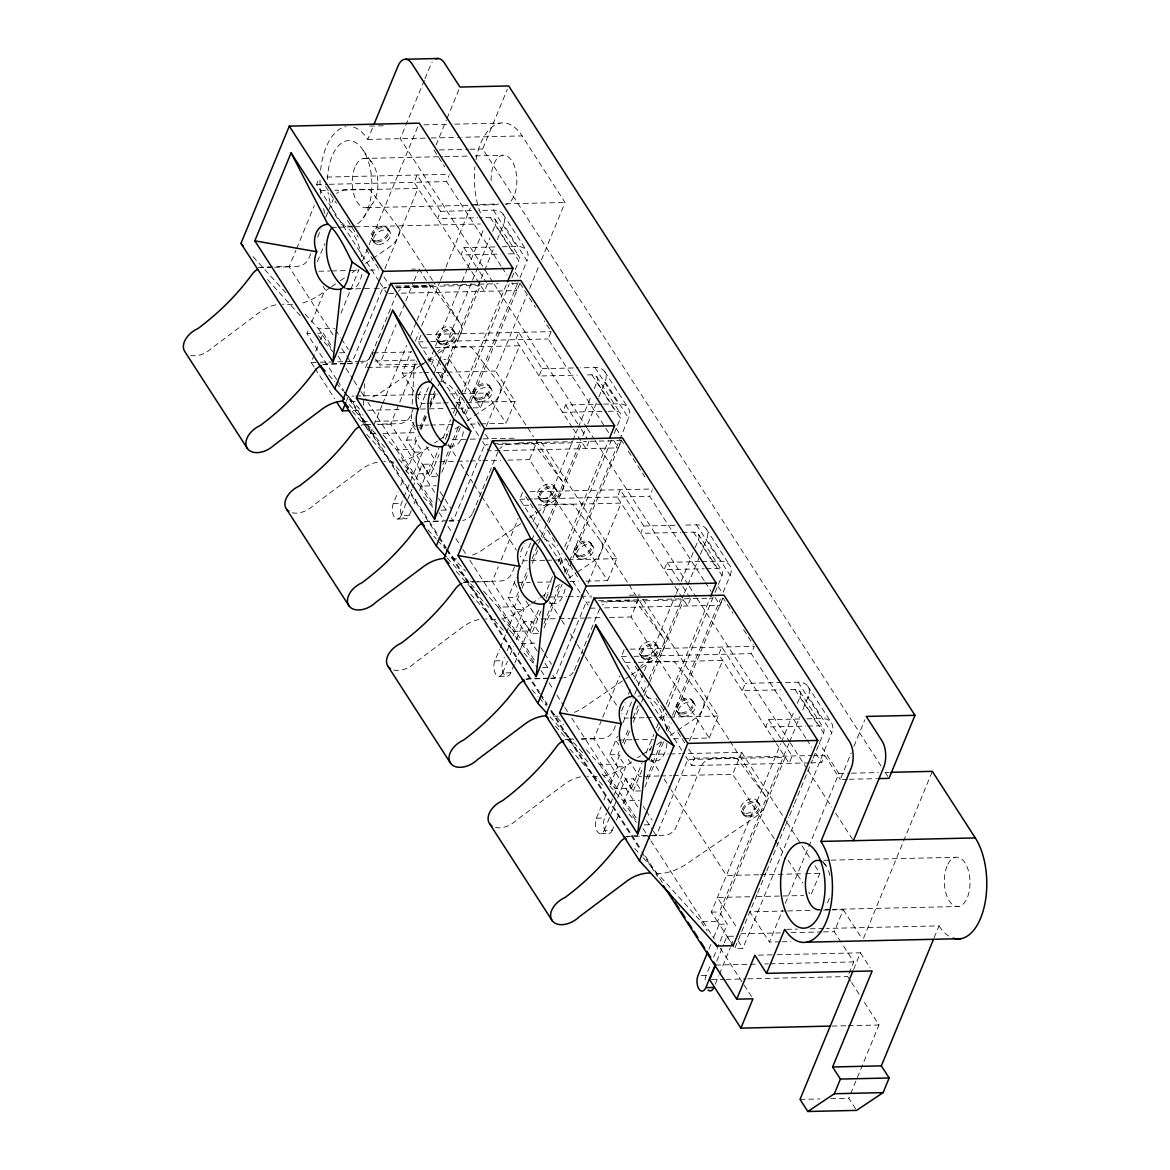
<?xml version="1.0" encoding="UTF-8"?>
<svg xmlns="http://www.w3.org/2000/svg" width="1170" height="1170" viewBox="0 0 1170 1170"><rect width="100%" height="100%" fill="white"/><g stroke="black" fill="none" stroke-linecap="round" stroke-linejoin="round"><path stroke-width="0.75" stroke-dasharray="5 3.75" d="M375.716 433.573L370.29 433.704L362.481 421.595L362.89 414.385M363.402 405.376L364.63 383.745M415.131 426.538L411.226 420.483L411.738 411.474M412.147 404.264L414.297 366.415L416.315 361.53M666.929 743.272C666.476 749.838 664.267 757.151 658.242 760.632L650.593 761.407M361.954 274.321L360.141 280.829L357.26 285.699L353.515 288.58L345.867 289.37M463.525 431.672L461.711 438.18L458.83 443.05L455.086 445.931L447.452 446.721M565.095 589.007L563.282 595.53L560.415 600.4L556.657 603.281L549.022 604.056M378.992 281.224L316.602 184.567L319.015 178.703M333.04 334.927L289.092 266.848L295.922 250.278M296.61 248.625L314.364 205.54M310.723 253.831L308.675 258.819A9.506 6.201 -32.8 0 1 297.531 266.336L274.058 266.862M317.582 237.188L321.019 228.867M325.816 217.225L327.878 212.223M328.565 210.571L333.362 198.915M317.421 261.583L324.807 243.667M353.618 127.164A57.037 29.616 88.7 0 1 367.76 139.42L373.259 126.097M336.682 379.504L306.979 333.494L308.997 328.594M311.688 322.086L325.114 289.517L323.154 286.489M424.286 80.379L400.257 138.689L484.365 268.968M424.973 78.726L430.472 65.388A19.012 9.872 88.7 0 1 432.3 62.01M314.072 366.97L311.147 362.437L319.878 341.26M320.551 339.636L323.227 333.114L317.816 333.245M340.938 313.238L358.956 269.495M362.422 261.086L417.895 126.521M384.842 268.822L417.983 188.399L334.956 190.3M436.015 145.109L446.282 120.218M446.955 118.565L459.269 88.701M347.987 363.768L351.6 363.68L383.014 287.454L386.627 287.367M346.422 401.076L348.441 396.191L353.896 396.074M365.566 367.526L371.607 352.872L411.313 351.965M371.855 353.983L396.557 294.079M501.053 265.999L446.574 181.613L448.987 175.749M487.422 283.959L484.409 291.286L414.078 182.359L417.105 175.032L440.549 211.331L437.522 218.658L477.579 217.752M417.324 364.104L379.416 364.967L396.074 324.543M399.555 316.119L405.112 302.65M405.8 300.953L413.434 282.423M414.136 280.741L418.304 270.636M881.083 766.072L482.713 148.97L507.327 89.256M370.29 433.704L373.04 427.035M373.727 425.368L381.961 405.376M382.648 403.709L406.677 345.413M410.802 335.41L416.301 322.086M416.988 320.419L430.706 287.103L427.781 282.57M413.902 391.336L402.188 373.186L411.211 351.278M415.379 341.157L418.86 332.733M421.639 325.991L439.701 282.16M440.403 280.464L445.258 268.676M445.96 266.979L470.281 207.982M478.589 435.503L418.173 341.918L421.2 334.591M434.611 492.277L390.663 424.198L416.622 361.223M494.939 246.943L463.978 247.645L460.965 254.972L501.023 254.065M428.849 362.173L467.093 269.407M467.781 267.725L483.766 228.925M413.668 407.847L410.246 416.169A9.506 6.201 -32.8 0 1 399.102 423.686L377.442 424.169M418.48 396.206L421.902 387.884M431.511 364.587L434.933 356.265M406.239 472.051L414.429 452.19L406.604 440.096L413.946 422.297M419.767 408.154L429.507 384.535M430.209 382.853L432.973 376.126M433.675 374.444L438.531 362.656M439.218 360.974L489.879 238.08M492.658 231.338L495.422 224.611A9.506 6.201 -32.8 0 0 490.318 217.459L479.407 217.708M411.255 510.456L409.222 515.414A9.506 4.929 88.7 0 1 402.29 516.701A9.506 4.929 88.7 0 1 401.398 503.319L422.546 452.015L414.736 439.905L416.812 434.86M419.591 428.118L425.836 412.966M430.004 402.875L434.86 391.087M440.403 377.617L443.883 369.208M444.571 367.526L494.53 246.314M497.308 239.572L503.553 224.421A19.012 12.402 -32.8 0 0 493.345 210.132L478.779 210.468M420.41 429.258L427.269 412.6M430.019 405.931L435.518 392.608M438.253 385.954L444.439 370.948M447.189 364.294L449.251 359.292L443.825 359.424M398.897 459.313L412.206 473.996L428.454 473.616L412.82 449.412L418.348 436.015M421.112 429.317L427.328 414.238M430.092 407.526L435.62 394.129M441.134 380.733L446.662 367.321M447.349 365.654L480.49 285.231L395.65 287.162M409.222 515.414L401.091 515.604A9.506 4.929 88.7 0 1 394.158 516.877A9.506 4.929 88.7 0 1 393.281 503.509L398.049 491.912M400.784 485.301L403.504 478.676M401.091 515.604L412.001 489.118M412.688 487.466L422.238 464.3L430.355 464.11L438.18 476.219M413.99 503.831L416.725 497.221M419.445 490.596L430.355 464.11M428.454 473.616L438.852 448.388M443.02 438.297L450.64 419.796M453.419 413.068L454.794 409.705M455.496 408.023L460.351 396.235M461.038 394.553L506.8 283.535M436.556 476.263L430.048 476.409L439.072 454.516M445.317 439.364L448.783 430.955M455.028 415.803L457.806 409.061M458.494 407.379L461.974 398.97M464.739 392.228L509.155 284.486M511.933 277.758L518.866 260.925L495.422 224.611M443.035 464.431L458.991 425.719M463.846 413.931L466.625 407.204M469.404 400.462L519.363 279.25M520.05 277.568L526.997 260.734L503.553 224.421M441.821 472.27L460.541 426.845M465.382 415.072L468.161 408.345M470.94 401.617L519.919 283.213L510.895 283.418M473.236 407.877L480.504 407.716L486.544 393.047L461.097 393.632M480.914 423.876L506.069 423.306L515.136 401.325L495.597 371.065L526.866 295.206M529.644 288.464L538.683 266.541M541.461 259.798L565.081 202.483L522.112 135.91L462.091 137.285M486.413 426.172L519.568 345.75L431.116 347.768M449.558 521.103L453.17 521.03L484.585 444.805L488.197 444.717M472.753 513.001L498.127 451.43M608.561 432.549L548.145 338.964L551.172 331.636L544.328 321.048M572.305 427.459L515.663 339.695L518.676 332.368L542.12 368.682L539.092 376.009L577.337 375.146M586.082 581.154L607.654 580.656L529.513 459.62L537.922 439.203M580.174 592.854L519.743 499.268L522.771 491.941M537.162 651.134L492.234 581.548L498.391 566.631M501.111 560.006L518.193 518.573M601.98 404.162L565.563 404.995L562.536 412.323L606.235 411.328M514.566 566.865L511.816 573.519A9.506 6.201 -32.8 0 1 500.672 581.037L477.199 581.563M520.738 551.889L524.16 543.567M533.081 521.937L536.503 513.615M506.449 632.721L515.999 609.541L508.19 597.446L516.511 577.234M521.995 563.94L531.078 541.885M531.78 540.204L533.856 535.158M536.635 528.416L540.101 520.006M542.88 513.264L577.571 429.097M578.272 427.416L591.45 395.431M594.228 388.689L597.007 381.961A9.506 6.201 -32.8 0 0 591.903 374.809L584.62 374.97M513.206 635.837L524.116 609.365L516.306 597.256L520.474 587.15M521.162 585.468L528.109 568.635M532.262 558.529L537.82 545.074M538.507 543.377L540.598 538.332M541.286 536.65L546.843 523.18M547.531 521.498L580.144 442.377M582.923 435.649L587.091 425.544M587.779 423.862L598.192 398.604M598.879 396.922L605.124 381.771A19.012 12.402 -32.8 0 0 594.916 367.482L580.349 367.819M501.681 617.994L513.776 631.332L530.025 630.966L514.405 606.762L519.231 595.033M521.995 588.334L528.211 573.256M532.35 563.209L537.878 549.798M542.719 538.068L546.171 529.703M548.92 522.99L582.075 442.582L497.221 444.512M514.2 664.487L510.793 672.765L502.661 672.955A9.506 4.929 88.7 0 1 495.744 674.227A9.506 4.929 88.7 0 1 494.851 660.845L499.634 649.262M500.307 647.61L505.762 634.374M588.993 441.309L585.98 448.636L573.285 428.966M510.793 672.765A9.506 4.929 88.7 0 1 503.86 674.052A9.506 4.929 88.7 0 1 502.983 660.67L504.343 657.35M507.063 650.739L510.486 642.462M502.661 672.955L507.444 661.372M510.164 654.747L513.586 646.469M516.306 639.858L523.809 621.65L531.941 621.46L539.75 633.57M514.888 662.834L519.655 651.251M520.343 649.599L531.941 621.46M530.025 630.966L539.736 607.42M543.889 597.329L554.302 572.086M558.456 561.995L561.922 553.585M564.7 546.858L608.371 440.885M538.127 633.599L531.619 633.745L541.344 610.184M546.2 598.396L548.277 593.351M560.079 564.73L562.843 558.002M566.324 549.578L611.427 440.154M614.191 433.412L620.436 418.26L597.007 381.961M543.918 623.464L560.562 583.069M564.73 572.964L568.898 562.858M569.585 561.176L628.568 418.085L605.124 381.771M544.079 627.939L562.112 584.196M566.265 574.104L621.738 439.525M482.552 441.646L488.49 450.845L618.477 447.891L621.489 440.563L583.581 441.426M587.998 583.508L621.138 503.1L538.098 504.987M551.143 678.454L554.741 678.366L586.17 602.14L589.768 602.067M607.654 580.656L616.707 558.675L539.56 439.159M599.698 608.78L574.324 670.351A9.506 6.201 -32.8 0 1 573.856 671.302M704.194 580.7L649.73 496.314L652.143 490.449M690.578 598.645L687.55 605.987L617.234 497.045L620.246 489.718L643.69 526.032L640.677 533.359L680.735 532.452M684.07 738.577L709.225 738.007L631.083 616.97L638.206 599.698M681.744 750.204L621.328 656.619L624.341 649.277M637.767 806.978L593.819 738.884L602.009 719.009M602.696 717.342L619.764 675.924M699.909 561.6L667.134 562.346L664.107 569.673L704.164 568.766M615.449 725.868L613.387 730.87A9.506 6.201 -32.8 0 1 602.243 738.372L580.583 738.87M621.621 710.892L625.058 702.57M628.48 694.249L630.542 689.262M634.652 679.273L638.761 669.298M610.067 785.099L617.57 766.891L609.76 754.782L617.394 736.266M622.923 722.855L634.052 695.872M634.74 694.176L637.518 687.448M638.206 685.766L643.763 672.297M644.451 670.615L675.675 594.857M676.377 593.175L680.53 583.069M681.232 581.388L694.41 549.403M695.112 547.721L698.578 539.297A9.506 6.201 -32.8 0 0 693.474 532.16L682.549 532.409M607.274 811.395L625.701 766.701L617.877 754.606L619.968 749.546M622.747 742.818L628.992 727.667M633.145 717.561L638.001 705.788M643.558 692.318L646.337 685.576M649.101 678.849L683.806 594.667M684.494 592.985L699.762 555.955M700.45 554.273L706.695 539.121A19.012 12.402 -32.8 0 0 696.501 524.833L683.748 525.125M602.038 774.014L615.361 788.682L631.61 788.317L615.976 764.112L620.817 752.383M624.268 744.003L630.469 728.925M633.233 722.226L640.838 703.799M641.526 702.117L643.602 697.101M644.29 695.419L649.116 683.689M649.803 682.022L683.646 599.932L598.806 601.863M613.723 826.81L612.363 830.115L604.246 830.305A9.506 4.929 88.7 0 1 597.314 831.577A9.506 4.929 88.7 0 1 596.422 818.196L601.204 806.613M603.925 799.987L606.66 793.377M612.363 830.115A9.506 4.929 88.7 0 1 605.431 831.387A9.506 4.929 88.7 0 1 604.554 818.005L606.601 813.048M604.246 830.305L625.38 779.001L633.511 778.81L641.321 790.92L633.204 791.095L625.38 779.001M616.458 820.185L619.866 811.907M623.274 803.629L633.511 778.81M631.61 788.317L642.008 763.089M646.162 752.983L653.796 734.482M656.56 727.755L659.339 721.027M660.026 719.345L665.569 705.89M666.271 704.208L709.956 598.236M633.204 791.095L642.228 769.216M649.847 750.701L651.939 745.641M658.183 730.49L659.573 727.126M662.337 720.398L665.116 713.656M667.894 706.929L714.387 594.126M715.075 592.444L722.022 575.611L698.578 539.297M646.176 779.132L662.147 740.405M666.3 730.314L669.766 721.89M672.545 715.162L720.428 598.996M723.206 592.269L730.139 575.435L706.695 539.121M644.962 786.957L663.683 741.546M667.836 731.455L671.302 723.045M674.081 716.318L722.621 598.557M604.51 607.873L720.047 605.241L723.06 597.914L732.829 613.036M689.569 740.859L722.709 660.45L637.869 662.381M652.714 835.804L656.326 835.716L687.741 759.491L785.216 757.282L717.546 921.448L731.221 942.64M808.982 762.884L691.645 765.546L694.673 758.219L688.721 749.005M709.225 738.007L718.278 716.011L643.12 599.581M805.779 738.036L751.301 653.65L754.314 646.323L626.155 649.248M775.447 742.146L718.804 654.396L721.832 647.068L745.261 683.382L742.248 690.709L780.478 689.832M774.204 838.656L732.669 774.321L741.721 752.325L682.432 753.67M799.666 718.98L768.705 719.682L765.692 727.023L805.75 726.102M713.685 937.477L719.155 924.241L711.331 912.132L780.726 743.784M781.414 742.102L794.606 710.117M797.37 703.389L800.148 696.647A9.506 6.201 -32.8 0 0 795.044 689.51L787.761 689.671M713.627 957.148L727.272 924.051L719.462 911.956L788.843 743.608M789.545 741.926L799.944 716.669M802.722 709.927L808.28 696.472A19.012 12.402 -32.8 0 0 798.072 682.183L745.261 683.382M708.918 949.06L710.965 944.102M705.144 979.831A9.506 4.929 88.7 0 1 706.124 975.356L710.907 963.773M716.727 961.17L723.557 944.614M724.23 942.961L726.965 936.336L735.082 936.161M715.309 984.145L718.716 975.882M719.389 974.215L730.314 947.744M730.987 946.091L733.034 941.119M756.975 894.567L734.775 948.446L742.891 948.256L831.709 732.771L808.28 696.472M757.677 892.885L765.999 872.688M766.686 871.006L784.734 827.234M785.421 825.552L788.902 817.128M789.589 815.446L793.757 805.355M794.445 803.673L812.492 759.9M813.179 758.219L823.592 732.961L800.148 696.647M810.795 762.84L821.618 762.591L824.645 755.264L813.808 755.513M780.185 941.806L769.407 942.055L782.613 910.026M785.392 903.284L838.89 773.487L819.102 742.818M847.49 779.308L840.265 779.469L851.204 752.924M853.939 746.299L864.879 719.755M814.92 865.698L819.863 873.361L810.795 895.357L808.821 892.286M841.069 942.259L834.239 931.656L843.292 909.675L832.513 909.924M850.663 981.118L847.723 976.584L853.764 961.915L842.049 943.766M863.533 938.252L932.314 771.352M853.588 969.462L860.447 952.804L776.69 954.72M855.606 1108.882L848.776 1098.294L878.977 1024.993L863.358 1000.789M934.172 937.682L939.042 925.88L826.459 928.439M363.095 218.249L372.85 203.185M536.167 541.286L538.653 539.37M329.998 287.791L319.644 294.898A40.423 26.383 -32.8 0 1 300.31 303.571M331.476 286.782L338.876 281.707M340.353 280.698L344.799 277.656M352.199 272.581L356.645 269.539M365.523 263.455L389.2 247.236A19.012 12.402 -32.8 0 0 397.741 226.512L371.065 191.193A9.506 6.201 -32.8 0 0 366.283 189.262L345.194 189.745A9.506 6.201 -32.8 0 0 336.638 193.562M420.63 365.362L382.151 391.731A40.423 26.383 -32.8 0 1 370.744 397.858M422.107 364.353L426.553 361.311M428.03 360.287L436.907 354.203M438.384 353.194L451.708 344.068A19.012 12.402 -32.8 0 0 460.249 323.344L433.88 282.482M428.615 447.174L421.215 452.249A40.423 26.383 -32.8 0 1 401.895 460.907M434.538 443.123L437.492 441.09M438.969 440.081L447.861 433.997M455.262 428.922L459.693 425.88M467.093 420.805L473.016 416.754M474.493 415.745L490.771 404.586A19.012 12.402 -32.8 0 0 499.327 383.848L472.651 348.543A9.506 6.201 -32.8 0 0 467.854 346.612L446.764 347.08A9.506 6.201 -32.8 0 0 437.39 351.79M520.723 523.721L483.722 549.066A40.423 26.383 -32.8 0 1 472.314 555.209M529.601 517.637L553.278 501.418A19.012 12.402 -32.8 0 0 561.834 480.68L534.485 438.326M530.185 604.524L522.785 609.585A40.423 26.383 -32.8 0 1 503.466 618.257M531.663 603.501L539.063 598.44M540.555 597.417L547.955 592.356M555.355 587.281L561.264 583.23M568.664 578.155L576.064 573.081M577.556 572.072L592.356 561.936A19.012 12.402 -32.8 0 0 600.897 541.198L574.221 505.879A9.506 6.201 -32.8 0 0 569.424 503.948L548.335 504.431A9.506 6.201 -32.8 0 0 539.794 508.263M629.694 675.997L585.292 706.417A40.423 26.383 -32.8 0 1 573.885 712.545M631.171 674.988L640.063 668.904M641.54 667.894L654.864 658.768A19.012 12.402 -32.8 0 0 663.405 638.03L637.036 597.183M631.756 761.86L624.356 766.935A40.423 26.383 -32.8 0 1 602.418 776.149M637.679 757.809L640.648 755.776M642.125 754.767L651.003 748.683M656.926 744.632L662.849 740.566M670.249 735.506L676.158 731.44M677.649 730.431L693.927 719.287A19.012 12.402 -32.8 0 0 702.468 698.548L675.792 663.229A9.506 6.201 -32.8 0 0 670.995 661.299L649.906 661.781A9.506 6.201 -32.8 0 0 640.546 666.476M369.486 126.097L384.009 125.76M423.964 124.854L447.569 124.312M454.837 124.152L500.233 123.128M367.76 139.42L429.361 138.031M431.174 137.987L460.278 137.329M439.379 149.95L468.263 149.292M470.077 149.263L482.713 148.97M363.446 158.447L442.816 156.648M444.629 156.605L468.073 156.078M475.298 155.902L502.354 155.288M326.839 177.079L449.602 174.286M316.602 184.567L327.439 184.319M329.238 184.29L446.574 181.613M320.507 190.622L327.732 190.461M471.671 204.618L498.61 204.004M505.806 203.829L565.081 202.483M366.707 207.66L473.133 205.233M474.947 205.189L498.391 204.662M440.549 211.331L471.495 210.629M331.519 227.375L336.96 227.258M338.773 227.214L353.311 226.878M355.124 226.848L480.417 223.996M502.222 246.782L516.789 246.446A19.012 12.402 -32.8 0 1 526.997 260.734M508.306 253.905L513.762 253.773A9.506 6.201 -32.8 0 1 518.866 260.925M272.259 266.906L265.034 267.067A12.183 7.941 -32.8 0 0 260.837 267.857M258.394 267.55L272.844 267.213M274.643 267.184L289.092 266.848M318.854 271.235L329.779 270.987M331.593 270.943L358.912 270.314M369.837 270.065L378.934 269.861M411.708 269.115L415.35 269.041M395.358 286.05L433.266 285.188M444.103 284.939L498.259 283.71M346.964 289.019L372.455 288.434M374.268 288.39L385.193 288.142M396.118 287.893L430.706 287.103M388.733 293.465L394.144 293.334M401.368 293.173L516.891 290.555L511.948 282.877M305.136 314.072L318.445 328.741L334.693 328.375M306.979 333.494L310.591 333.406M426.611 334.459L551.172 331.636M418.173 341.918L429.01 341.669M430.809 341.625L548.145 338.964M422.077 347.973L429.302 347.812M339.49 352.828L346.715 352.667M311.147 362.437L318.445 362.276M320.258 362.232L358.561 361.354M360.389 361.311L367.673 361.15M374.97 360.989L414.941 360.082M427.577 359.79L436.6 359.585M345.589 363.49L327.541 363.899A12.183 7.941 -32.8 0 0 323.344 364.674M347.402 363.446L358.225 363.212M322.715 364.338L346.188 363.797M419.138 364.06L424.549 363.943M367.365 367.482L414.297 366.415M542.12 368.682L578.536 367.848M402.188 373.186L421.946 372.733M423.745 372.703L429.127 372.572M436.322 372.411L445.302 372.206M447.101 372.162L495.597 371.065M355.709 396.03L413.858 394.699M415.672 394.656L426.582 394.422M428.395 394.378L437.478 394.173M450.201 393.88L459.284 393.676M425.31 403.358L421.712 403.445L417.807 397.391M427.108 403.328L441.485 402.992M443.269 402.963L448.666 402.831M455.847 402.67L464.826 402.465M466.625 402.422L515.136 401.325M603.793 404.118L618.36 403.796A19.012 12.402 -32.8 0 1 628.568 418.085M353.296 410.597L360.565 410.436M367.833 410.275L402.363 409.485M420.527 409.076L444.161 408.535M451.43 408.374L456.87 408.242M458.698 408.198L471.408 407.921M608.064 411.284L615.332 411.123A9.506 6.201 -32.8 0 1 620.436 418.26M362.481 421.595L367.892 421.463M375.117 421.302L411.226 420.483M370.217 424.344L366.605 424.417A12.183 7.941 -32.8 0 0 361.34 425.602M361.779 424.856L370.802 424.651M378.027 424.491L390.663 424.198M416.242 425.353L428.82 425.061M430.618 425.032L455.773 424.447M470.135 424.125L479.13 423.92M382.926 433.412L415.423 432.666M406.604 440.096L414.736 439.905M452.337 439.598L468.512 439.233M470.311 439.189L481.089 438.94M482.888 438.896L517.023 438.121M493.316 443.474L507.765 443.152M518.602 442.903L572.759 441.675M383.263 435.108L396.586 449.777L412.82 449.412M414.429 452.19L422.546 452.015M439.686 461.667L455.861 461.302M457.645 461.258L468.424 461.009M470.223 460.965L481.002 460.717M482.8 460.688L500.775 460.278M507.955 460.117L529.513 459.62M405.493 470.091L420.015 486.091L436.264 485.725M529.995 491.766L652.743 488.987M519.743 499.268L532.394 498.976M534.193 498.932L649.73 496.314M393.281 503.509L401.398 503.319M523.663 505.323L530.873 505.147M441.061 510.178L448.285 510.018M397.815 519.012L405.931 518.837M447.159 520.84L429.112 521.25A12.183 7.941 -32.8 0 0 423.847 522.434M448.973 520.796L459.795 520.548M424.286 521.688L442.348 521.279M643.69 526.032L676.465 525.286M544.854 560.298L523.297 560.796L520.328 556.203M546.639 560.269L566.412 559.816M568.21 559.772L616.707 558.675M701.722 561.556L719.93 561.147A19.012 12.402 -32.8 0 1 730.139 575.435M705.993 568.722L716.917 568.474A9.506 6.201 -32.8 0 1 722.022 575.611M475.4 581.607L468.175 581.768A12.183 7.941 -32.8 0 0 463.978 582.543M463.349 582.207L474.186 581.958M475.985 581.914L492.234 581.548M517.827 582.704L530.39 582.411M537.586 582.25L551.947 581.929M569.922 581.519L578.901 581.314M508.19 597.446L516.306 597.256M548.525 597.066L566.499 596.656M568.284 596.612L579.062 596.364M580.861 596.334L591.64 596.086M629.372 595.223L640.151 594.974M598.514 600.751L647.244 599.64M658.081 599.391L712.237 598.162M483.634 591.128L498.157 607.128L514.405 606.762M515.999 609.541L524.116 609.365M590.075 608.195L597.285 608.034M541.257 619.018L557.432 618.637M559.231 618.608L570.009 618.36M571.808 618.316L584.371 618.023M586.17 617.994L602.345 617.628M609.526 617.453L631.083 616.97M509.491 630.103L521.601 643.441L537.849 643.076M621.328 656.619L626.74 656.487M633.965 656.326L751.301 653.65M494.851 660.845L502.983 660.67M625.233 662.659L636.056 662.425M542.631 667.529L549.856 667.368M499.385 676.362L507.502 676.172M548.745 678.191L530.683 678.6A12.183 7.941 -32.8 0 0 526.485 679.375M550.543 678.147L563.179 677.854M525.856 679.024L549.33 678.498M638.03 696.15C656.502 693.444 664.253 715.733 666.695 730.241M628.451 718.058L624.868 718.146L621.899 713.539M630.25 718.014L644.626 717.693M646.425 717.649L651.807 717.532M659.002 717.371L667.982 717.166M669.781 717.122L718.278 716.011M806.949 718.819L821.515 718.482A19.012 12.402 -32.8 0 1 831.709 732.771M807.563 726.058L818.488 725.809A9.506 6.201 -32.8 0 1 823.592 732.961M573.359 739.03L569.761 739.118A12.183 7.941 -32.8 0 0 565.563 739.893M564.934 739.542L573.958 739.338M581.183 739.177L593.819 738.884M631.976 739.762L615.8 740.127L618.725 744.661M633.774 739.718L653.533 739.264M673.291 738.826L682.271 738.621M609.76 754.782L617.877 754.606M650.096 754.416L668.07 754.006M669.869 753.963L680.647 753.714M694.673 758.219L812.009 755.542M586.419 749.809L599.727 764.478L615.976 764.112M617.57 766.891L625.701 766.701M659.002 775.988L639.244 776.441L627.515 758.277M660.801 775.944L671.58 775.71M673.379 775.666L732.669 774.321M838.89 773.487L849.669 773.238M851.467 773.194L878.421 772.58M885.602 772.419L889.2 772.332M849.288 779.264L876.374 778.65M609.848 786.123L623.171 800.792L639.42 800.412M596.422 818.196L604.554 818.005M644.217 824.879L651.427 824.704M600.956 833.713L609.087 833.523M625.628 836.418L650.9 835.848M823.841 860.301L829.252 860.169M831.051 860.14L955.539 857.303M758.774 874.75L726.438 875.482L671.053 789.692M760.573 874.707L803.688 873.727M805.486 873.683L819.863 873.361M749.707 896.746L717.371 897.478L736.91 927.737M756.902 896.571L803.615 895.518M711.331 912.132L719.462 911.956M825.289 909.543L830.7 909.412M832.513 909.382L958.786 906.501M785.816 910.977L749.882 911.796L769.407 942.055M787.6 910.947L812.755 910.362M823.534 910.128L830.729 909.953M643.193 857.8L701.298 921.828L717.546 921.448M719.155 924.241L727.272 924.051M786.503 929.346L797.399 929.097M810.108 928.804L824.645 928.483M740.815 933.792L780.346 932.885M791.125 932.636L821.662 931.949M823.461 931.905L834.239 931.656M781.984 941.777L790.979 941.572M758.482 955.13L774.876 954.749M715.674 965.06L748.376 964.314M750.189 964.27L757.458 964.109M764.727 963.948L768.368 963.861M770.182 963.817L853.764 961.915M701.254 975.473L706.124 975.356M711.448 979.685L724.172 979.392M725.985 979.348L745.977 978.895M747.791 978.851L847.723 976.584M832.045 1026.061L846.48 1025.739M848.294 1025.695L878.977 1024.993M800.031 1099.39L819.892 1098.952M830.715 1098.703L848.776 1098.294M292.558 304.726L285.348 304.434A28.519 18.618 -32.8 0 0 282.336 304.2M355.066 401.544L347.856 401.266M394.144 462.062L386.919 461.784A28.519 18.618 -32.8 0 0 383.906 461.536M456.651 558.894L449.426 558.616M495.714 619.413L488.49 619.135A28.519 18.618 -32.8 0 0 485.477 618.886M558.222 716.245L550.997 715.952M597.285 776.763L590.06 776.47A28.519 18.618 -32.8 0 0 587.062 776.236M656.092 873.624L659.792 873.595A40.423 26.383 -32.8 0 0 686.863 863.767L756.434 816.104A19.012 12.402 -32.8 0 0 764.975 795.381L729.817 740.917M341.435 224.464C354.802 229.393 359.483 245.466 361.969 258.204M344.477 287.776L349.157 289.297M441.441 381.318C455.305 385.12 460.629 401.164 463.188 413.844M447.613 445.624L450.728 446.647M544.577 539.165C557.958 544.079 562.638 560.152 565.125 572.89M549.183 602.974L552.298 603.983M650.754 760.324L653.869 761.334M253.071 256.713L285.758 292.734M267.491 279.586L301.392 316.938M318.342 335.614L334.079 352.96M328.785 375.087L334.839 381.756M336.053 383.087L343.322 391.087M344.521 392.433L361.471 411.109M349.26 404.63L378.305 436.644M352.228 411.401L386.129 448.753M366.649 434.275L400.535 471.627M423.54 496.957L433.222 507.634M427.942 529.761L436.41 539.107M437.624 540.438L444.892 548.438M446.106 549.768L465.47 571.121M447.203 557.973L479.89 593.994M456.227 571.413L488.914 607.42M470.647 594.287L503.319 630.294M523.911 652.977L534.807 664.984M531.941 689.788L537.995 696.457M539.194 697.788L546.463 705.788M551.304 711.126L563.413 724.464M549.988 716.654L582.675 752.676M555.384 726.087L588.057 762.109M569.79 748.961L603.691 786.313M623.054 807.651L636.378 822.334M634.725 848.469L641.979 856.469M460.249 323.344L433.587 288.025A9.506 6.201 -32.8 0 0 428.79 286.094L407.701 286.562A9.506 6.201 -32.8 0 0 398.327 291.272M561.834 480.68L535.158 445.36A9.506 6.201 -32.8 0 0 530.361 443.43L509.272 443.913A9.506 6.201 -32.8 0 0 499.897 448.607M663.405 638.03L636.729 602.711A9.506 6.201 -32.8 0 0 631.932 600.78L610.842 601.263A9.506 6.201 -32.8 0 0 602.301 605.095M764.975 795.381L738.299 760.061A9.506 6.201 -32.8 0 0 733.502 758.131L712.413 758.613A9.506 6.201 -32.8 0 0 701.269 766.131L675.894 827.687A9.506 6.201 -32.8 0 1 664.75 835.205L632.268 835.95A12.183 7.941 -32.8 0 0 627.003 837.12M363.226 150.418L372.923 163.99M823.197 861.939L826.108 866.005M885.046 772.215L889.01 778.357M503.071 214.168L526.5 250.482M604.641 371.519L628.085 407.818M706.212 528.855L729.656 565.168M807.783 686.205L831.226 722.519M493.345 210.132L516.789 246.446M594.916 367.482L618.36 403.796M696.501 524.833L719.93 561.147M798.072 682.183L821.515 718.482M495.188 219.477L518.632 255.791M596.759 376.828L620.202 413.142M698.329 534.178L721.773 570.492M799.914 691.528L823.344 727.828M490.318 217.459L513.762 253.773M591.903 374.809L615.332 411.123M693.474 532.16L716.917 568.474M795.044 689.51L818.488 725.809M515.224 272.083L519.173 278.211M616.18 428.483L621.124 436.147M718.131 586.419L722.095 592.547M433.968 150.082L444.717 166.725M519.919 283.213L535.538 307.432M621.489 440.563L623.449 443.591M628.334 451.152L644.933 476.877M743.579 629.679L753.348 644.816M824.645 755.264L840.265 779.469M502.047 267.535L506.99 275.199M613.519 440.227L618.477 447.891M705.188 582.221L711.126 591.435M715.089 597.577L720.047 605.241M806.759 739.572L811.717 747.25M815.68 753.378L821.618 762.591M485.36 270.504L493.272 282.774M494.252 284.295L586.272 426.845M587.267 428.381L594.199 439.116M595.179 440.651L688.194 584.722M689.188 586.258L696.106 596.992M697.101 598.514L789.121 741.063M790.116 742.599L806.934 768.661M807.914 770.196L831.665 806.978M835.629 813.106L853.442 840.703M463.978 247.645L478.632 270.343M479.612 271.849L486.442 282.438M565.563 404.995L580.203 427.693M581.183 429.2L587.047 438.282M667.134 562.346L681.788 585.029M682.753 586.55L689.598 597.139M768.705 719.682L782.379 740.873M783.359 742.38L792.148 755.995L789.121 763.323L776.427 743.667M741.721 752.325L786.225 821.267M787.22 822.803L801.07 844.257M802.05 845.778L810.956 859.57M843.292 909.675L861.851 938.413M397.741 226.512L424.11 267.36M425.09 268.866L432.9 280.976M499.327 383.848L533.505 436.805M600.897 541.198L628.246 583.567M629.226 585.073L636.056 595.662M702.468 698.548L728.837 739.396M418.992 268.954L426.801 281.063M860.447 952.804L870.217 967.941M387.519 228.194L389.873 231.821M452.38 328.653L454.721 332.28M489.089 385.544L491.444 389.171M553.951 486.003L556.291 489.63M590.674 542.88L593.014 546.522M655.522 643.339L657.862 646.981M692.245 700.23L694.585 703.857M757.092 800.689L759.447 804.317M486.544 393.047L506.069 423.306M775.183 840.192L784.09 853.983M788.053 860.111L802.883 883.087M371.767 238.812L374.108 242.453M436.615 339.271L438.955 342.912M473.338 396.162L475.678 399.789M538.185 496.621L540.525 500.248M574.909 553.512L577.249 557.139M639.756 653.971L642.111 657.598M676.479 710.863L678.834 714.49M741.341 811.322L743.681 814.949M449.251 359.292L480.504 407.716M851.628 982.624L859.453 994.734M325.567 186.454L336.463 203.331M347.358 220.209L358.254 237.086M366.166 249.356L379.051 269.305M383.994 276.968L389.946 286.182M438.033 360.667L447.934 376.009M456.856 389.829L469.726 409.763M477.653 422.048L481.616 428.176M485.579 434.319L489.543 440.447M525.74 496.533L536.635 513.411M547.531 530.288L557.432 545.629M565.359 557.914L579.223 579.384M586.155 590.133L591.113 597.797M635.237 666.154L645.138 681.51M656.034 698.373L666.929 715.25M677.825 732.127L684.757 742.877M379.987 282.76L386.919 293.509M581.154 594.389L588.115 605.168M685.708 756.346L691.645 765.546M448.125 444.351L457.031 458.143M460.98 464.271L464.943 470.398M465.923 471.934L472.855 482.654M473.835 484.19L480.768 494.91M481.747 496.446L516.365 550.075M549.695 601.702L560.576 618.55M561.571 620.085L565.519 626.213M570.463 633.877L576.4 643.061M577.395 644.597L584.313 655.317M585.307 656.853L616.956 705.89M651.266 759.052L660.172 772.844M664.136 778.971L670.059 788.156M371.607 352.872L374.532 357.406M375.511 358.912L379.416 364.967M412.659 425.441L415.584 429.975M426.333 446.618L436.088 461.74M514.23 582.777L518.134 588.832M525.944 600.941L537.673 619.091M738.021 940.695L742.891 948.256M335.673 329.896L340.558 337.457M341.523 338.964L348.367 349.552M440.169 491.78L444.073 497.835M445.053 499.341L450.918 508.423M540.774 647.61L543.699 652.143M544.679 653.664L551.509 664.253M643.324 806.466L645.27 809.494M646.249 811.015L652.114 820.082M422.238 464.3L430.048 476.409M523.809 621.65L531.619 633.745M726.965 936.336L733.795 946.939M341.83 348.543L346.715 356.119M347.695 357.625L351.6 363.68M438.516 498.332L442.435 504.387M443.401 505.893L447.306 511.948M451.225 518.003L453.17 521.03M544.986 663.244L548.891 669.298M552.796 675.353L554.741 678.366M646.557 820.594L652.407 829.662M653.386 831.183L656.326 835.716M323.227 333.114L332.134 346.92M338.086 356.133L342.049 362.261M345.998 368.404L352.93 379.138M353.925 380.674L359.863 389.873M360.857 391.409L366.795 400.608M367.789 402.144L434.128 504.913M439.086 512.577L444.03 520.255M447.993 526.383L451.956 532.525M455.92 538.653L461.858 547.867M462.837 549.388L465.821 553.995M469.77 560.137L535.129 661.372M541.066 670.571L545.03 676.699M548.993 682.841L552.957 688.969M556.905 695.112L563.838 705.846M564.832 707.382L567.801 711.989M571.764 718.117L638.103 820.887M643.061 828.565L649.993 839.299M650.973 840.835L714.343 938.998M720.296 948.197L743.067 983.473M744.061 985.008L752.968 998.814M318.445 328.741L332.119 349.932M396.586 449.777L412.206 473.996M420.015 486.091L433.69 507.268M498.157 607.128L513.776 631.332M521.601 643.441L537.22 667.646M599.727 764.478L615.361 788.682M623.171 800.792L635.866 820.462M701.298 921.828L707.163 930.896M348.441 396.191L438.516 535.728M439.51 537.264L446.428 547.999M447.423 549.52L539.487 692.128M540.467 693.664L547.399 704.398M551.362 710.526L641.438 850.063M645.387 856.191L663.214 883.789M337.677 381.04L343.614 390.239M344.609 391.774L437.682 535.962M438.677 537.498L445.609 548.233M446.604 549.768L539.677 693.942M540.672 695.477L546.609 704.691M550.573 710.819L640.677 850.4M641.657 851.935L657.511 876.476M315.052 368.491L334.591 398.751M580.583 776.851A28.519 18.618 -32.8 0 0 564.291 784.339L516.482 820.199A19.012 12.402 -32.8 0 1 495.378 827.439M573.271 672.253A9.506 6.201 -32.8 0 1 564.262 677.766M478.998 619.515A28.519 18.618 -32.8 0 0 462.706 626.988L414.897 662.849A19.012 12.402 -32.8 0 1 393.807 670.088M377.427 462.165A28.519 18.618 -32.8 0 0 361.135 469.638L313.326 505.498A19.012 12.402 -32.8 0 1 292.237 512.753M472.285 513.952A9.506 6.201 -32.8 0 1 462.691 520.431M275.857 304.814A28.519 18.618 -32.8 0 0 259.564 312.302L211.755 348.148A19.012 12.402 -32.8 0 1 190.666 355.402M371.183 355.651A9.506 6.201 -32.8 0 1 370.714 356.601M370.115 357.552A9.506 6.201 -32.8 0 1 361.12 363.08M823.212 862.582A24.716 12.826 88.7 0 1 827.746 869.032M828.462 870.729A24.716 12.826 88.7 0 1 830.13 876.432M829.355 898.18A24.716 12.826 88.7 0 1 826.035 905.2M491.166 180.633A24.716 12.826 88.7 0 1 502.91 155.215A24.716 12.826 88.7 0 1 516.76 178.074A24.716 12.826 88.7 0 1 505.615 204.487M324.953 213.393A57.037 29.616 88.7 0 1 323.446 208.465M320.682 193.737A57.037 29.616 88.7 0 1 320.039 178.864M320.595 170.308A57.037 29.616 88.7 0 1 345.881 126.638M480.417 212.969A57.037 29.616 88.7 0 1 474.947 166.798M475.971 159.632A57.037 29.616 88.7 0 1 522.112 135.91M948.636 935.971A57.037 29.616 88.7 0 1 939.042 925.88M352.462 225.986A42.778 22.201 88.7 0 1 328.053 192.202M327.454 179.463A42.778 22.201 88.7 0 1 349.099 140.634A42.778 22.201 88.7 0 1 371.738 180.151A42.778 22.201 88.7 0 1 353.881 225.62M683.689 716.508A9.506 6.201 -32.8 0 0 695.258 705.349A9.506 6.201 -32.8 0 0 681.189 705.671A9.506 6.201 -32.8 0 0 683.689 716.508M682.125 714.08A9.506 6.201 -32.8 0 0 693.693 702.936A9.506 6.201 -32.8 0 0 679.624 703.243A9.506 6.201 -32.8 0 0 682.125 714.08M746.197 813.34A9.506 6.201 -32.8 0 0 757.765 802.181A9.506 6.201 -32.8 0 0 743.696 802.503A9.506 6.201 -32.8 0 0 746.197 813.34M747.762 815.753A9.506 6.201 -32.8 0 0 759.33 804.594A9.506 6.201 -32.8 0 0 745.261 804.916A9.506 6.201 -32.8 0 0 747.762 815.753M644.626 655.99A9.506 6.201 -32.8 0 0 656.194 644.831A9.506 6.201 -32.8 0 0 642.111 645.153A9.506 6.201 -32.8 0 0 644.626 655.99M646.176 658.403A9.506 6.201 -32.8 0 0 657.745 647.259A9.506 6.201 -32.8 0 0 643.675 647.58A9.506 6.201 -32.8 0 0 646.176 658.403M582.119 559.158A9.506 6.201 -32.8 0 0 593.687 547.999A9.506 6.201 -32.8 0 0 579.603 548.321A9.506 6.201 -32.8 0 0 582.119 559.158M580.554 556.745A9.506 6.201 -32.8 0 0 592.122 545.586A9.506 6.201 -32.8 0 0 578.053 545.907A9.506 6.201 -32.8 0 0 580.554 556.745M480.534 401.807A9.506 6.201 -32.8 0 0 492.102 390.663A9.506 6.201 -32.8 0 0 478.033 390.97A9.506 6.201 -32.8 0 0 480.534 401.807M478.983 399.394A9.506 6.201 -32.8 0 0 490.537 388.235A9.506 6.201 -32.8 0 0 476.468 388.557A9.506 6.201 -32.8 0 0 478.983 399.394M543.041 498.639A9.506 6.201 -32.8 0 0 554.609 487.48A9.506 6.201 -32.8 0 0 540.54 487.802A9.506 6.201 -32.8 0 0 543.041 498.639M544.606 501.067A9.506 6.201 -32.8 0 0 556.174 489.908A9.506 6.201 -32.8 0 0 542.105 490.23A9.506 6.201 -32.8 0 0 544.606 501.067M378.963 244.457A9.506 6.201 -32.8 0 0 390.531 233.313A9.506 6.201 -32.8 0 0 376.462 233.634A9.506 6.201 -32.8 0 0 378.963 244.457M441.47 341.289A9.506 6.201 -32.8 0 0 453.039 330.145A9.506 6.201 -32.8 0 0 438.969 330.452A9.506 6.201 -32.8 0 0 441.47 341.289M377.398 242.044A9.506 6.201 -32.8 0 0 388.966 230.885A9.506 6.201 -32.8 0 0 374.897 231.207A9.506 6.201 -32.8 0 0 377.398 242.044M443.035 343.717A9.506 6.201 -32.8 0 0 454.603 332.558A9.506 6.201 -32.8 0 0 440.534 332.88A9.506 6.201 -32.8 0 0 443.035 343.717M946.998 866.166A24.716 12.826 88.7 0 0 955.437 906.267A24.716 12.826 88.7 0 0 969.038 873.273A24.716 12.826 88.7 0 0 946.998 866.166M443.81 344.931A9.506 6.201 -32.8 0 0 455.379 333.772A9.506 6.201 -32.8 0 0 441.309 334.093A9.506 6.201 -32.8 0 0 443.81 344.931M354.919 167.325A24.716 12.826 88.7 0 0 363.343 207.426A24.716 12.826 88.7 0 0 376.959 174.418A24.716 12.826 88.7 0 0 354.919 167.325M478.194 398.18A9.506 6.201 -32.8 0 0 489.762 387.021A9.506 6.201 -32.8 0 0 475.693 387.343A9.506 6.201 -32.8 0 0 478.194 398.18M376.623 240.83A9.506 6.201 -32.8 0 0 388.191 229.686A9.506 6.201 -32.8 0 0 374.122 229.993A9.506 6.201 -32.8 0 0 376.623 240.83M545.395 502.266A9.506 6.201 -32.8 0 0 556.964 491.122A9.506 6.201 -32.8 0 0 542.88 491.444A9.506 6.201 -32.8 0 0 545.395 502.266M646.966 659.617A9.506 6.201 -32.8 0 0 658.534 648.458A9.506 6.201 -32.8 0 0 644.465 648.78A9.506 6.201 -32.8 0 0 646.966 659.617M579.764 555.531A9.506 6.201 -32.8 0 0 591.333 544.372A9.506 6.201 -32.8 0 0 577.263 544.693A9.506 6.201 -32.8 0 0 579.764 555.531M681.349 712.881A9.506 6.201 -32.8 0 0 692.903 701.722A9.506 6.201 -32.8 0 0 678.834 702.044A9.506 6.201 -32.8 0 0 681.349 712.881M748.537 816.967A9.506 6.201 -32.8 0 0 760.105 805.808A9.506 6.201 -32.8 0 0 746.036 806.13A9.506 6.201 -32.8 0 0 748.537 816.967"/><path stroke-width="1.5" d="M332.953 361.866L369.208 273.912L291.081 152.875L254.826 240.83L332.953 361.866L340.938 289.224L344.711 285.992L347.139 281.136L352.155 261.978C345.179 248.991 339.329 234.395 328.375 224.23C314.935 224.728 311.761 241.473 316.734 251.74C309.64 268.149 321.311 291.988 340.938 289.224M434.538 519.202L470.779 431.262L392.652 310.226L356.397 398.18L434.538 519.202L442.509 446.574L446.282 443.328L448.71 438.472L453.741 419.328C446.75 406.341 440.914 391.745 429.96 381.566C416.505 382.078 413.332 398.809 418.304 409.076C411.226 425.5 422.882 449.339 442.509 446.574M536.109 676.553L572.364 588.598L494.223 467.561L457.967 555.516L536.109 676.553L544.079 603.925L547.852 600.678L550.295 595.822L555.311 576.678C548.335 563.677 542.485 549.096 531.531 538.917C518.076 539.414 514.917 556.159 519.875 566.426C512.796 582.835 524.452 606.689 544.079 603.925M637.679 833.903L673.935 745.948L595.793 624.912L559.553 712.866L637.679 833.903L645.65 761.26L649.423 758.028L651.865 753.173L656.882 734.029C649.906 721.027 644.056 706.446 633.102 696.267C619.661 696.764 616.488 713.51 621.46 723.777C614.367 740.186 626.023 764.039 645.65 761.26M344.419 399.292L334.737 388.63L240.976 243.375L289.312 126.111L419.284 123.157L513.045 268.398L507.487 281.853M373.947 124.429L397.975 66.134A19.012 9.872 88.7 0 1 411.825 63.575L849.376 741.385A19.012 9.872 88.7 0 1 851.146 768.149L820.945 841.435A57.037 29.616 88.7 0 1 826.254 921.726A57.037 29.616 88.7 0 1 784.69 929.389L766.569 973.367L872.176 970.968L832.601 1066.981L840.411 1079.076L834.371 1093.745L807.841 1111.5L800.031 1099.39L852.901 971.129M334.737 388.63L383.073 271.352L289.312 126.111M445.989 556.642L436.308 545.966L342.547 400.725L390.882 283.462L520.855 280.507L614.616 425.748L609.76 437.522M349.669 410.685L342.4 410.846L345.75 402.699M436.308 545.966L484.643 428.703L390.882 283.462M547.56 713.992L537.878 703.316L444.117 558.075L492.453 440.812L622.425 437.843L716.186 583.099L710.643 596.554M537.878 703.316L586.214 586.053L492.453 440.812M545.688 715.426L594.024 598.148L723.996 595.194L817.757 740.434L733.18 945.667L716.932 946.033L639.449 860.667L545.688 715.426L548.116 718.087M639.449 860.667L687.784 743.389L594.024 598.148M707.558 952.38L698.007 975.546A9.506 4.929 88.7 0 0 698.885 988.928A9.506 4.929 88.7 0 0 705.817 987.641L713.934 987.465A9.506 4.929 88.7 0 1 708.128 990.054M705.817 987.641L715.367 964.475M830.247 1026.105L740.888 1028.138L752.968 998.814L736.72 999.18L754.84 955.217L766.569 973.367M853.442 840.703L883.643 767.403A19.012 9.872 88.7 0 0 881.873 740.639L866.253 716.435L914.984 715.323L889.01 778.357L878.173 778.606M807.841 1111.5L856.586 1110.389L883.101 1092.634L889.156 1077.979L881.332 1065.87L933.47 939.378M331.768 227.55C320.873 246.548 327.468 274.423 344.477 287.776M433.339 384.901C422.458 403.899 429.039 431.774 446.048 445.126M534.909 542.251C524.189 560.825 530.463 587.866 546.463 601.555M636.48 699.601C625.599 718.585 632.195 746.475 649.204 759.813M405.829 59.246L438.326 58.5M383.073 271.352L513.045 268.398M484.643 428.703L614.616 425.748M586.214 586.053L716.186 583.099M687.784 743.389L817.757 740.434M890.999 772.302L932.314 771.352L975.283 837.925A57.037 29.616 88.7 0 1 984.496 905.595A57.037 29.616 88.7 0 1 953.184 938.15M820.945 841.435L975.283 837.925M806.569 942.186L960.921 938.676M832.601 1066.981L881.332 1065.87M840.411 1079.076L889.156 1077.979M834.371 1093.745L883.101 1092.634M254.826 240.83L316.734 251.74M356.397 398.18L418.304 409.076M457.967 555.516L519.875 566.426M559.553 712.866L621.46 723.777M352.155 261.978L369.208 273.912M453.741 419.328L470.779 431.262M555.311 576.678L572.364 588.598M656.882 734.029L673.935 745.948M240.976 243.375L243.389 246.051M319.103 364.411L325.158 371.08M342.547 400.725L348.601 407.394M420.673 521.761L424.315 525.769M444.117 558.075L448.958 563.413M522.259 679.112L524.672 681.774M561.322 739.63L563.735 742.292M623.829 836.462L626.242 839.124M914.984 715.323L508.687 85.936L459.956 87.048L444.322 62.844A19.012 9.872 88.7 0 0 435.766 58.968M714.972 943.005L716.932 946.033M668.158 891.467L672.121 897.595M675.09 902.202L679.053 908.33M681.028 911.401L684.991 917.529M687.96 922.121L691.909 928.263M693.898 931.335L697.861 937.462M700.83 942.055L704.779 948.197M706.768 951.269L710.716 957.396M713.685 961.989L715.674 965.06L709.634 979.714L740.888 1028.138M663.448 885.675L736.72 999.18M336.536 401.778L342.4 410.846M341.655 401.149A28.519 18.618 -32.8 0 0 322.072 409.12L274.263 444.98A19.012 12.402 -32.8 0 1 247.455 448.593L184.948 351.775A19.012 12.402 -32.8 0 1 197.818 328.638A181.555 118.477 -32.8 0 0 249.034 278.372L253.203 272.902A12.183 7.941 -32.8 0 1 257.692 269.275M286.518 509.111L349.026 605.943A19.012 12.402 -32.8 0 0 375.833 602.331L423.642 566.47A28.519 18.618 -32.8 0 1 443.24 558.5M388.089 666.461L450.596 763.293A19.012 12.402 -32.8 0 0 477.404 759.681L525.213 723.82A28.519 18.618 -32.8 0 1 544.81 715.85M489.66 823.812L552.167 920.644A19.012 12.402 -32.8 0 0 578.989 917.017L626.798 881.171A28.519 18.618 -32.8 0 1 649.569 873.069M595.793 624.912L632.678 696.53M494.223 467.561L531.107 539.18M392.652 310.226L429.536 381.844M291.081 152.875L327.966 224.494M552.167 920.644A19.012 12.402 -32.8 0 1 565.037 897.507A181.555 118.477 -32.8 0 0 616.254 847.241L620.422 841.771A12.183 7.941 -32.8 0 1 624.912 838.144M492.073 826.064A19.012 12.402 -32.8 0 1 502.53 800.675A181.555 118.477 -32.8 0 0 553.746 750.409L557.914 744.939A12.183 7.941 -32.8 0 1 563.443 740.771M450.596 763.293A19.012 12.402 -32.8 0 1 463.466 740.157A181.555 118.477 -32.8 0 0 514.683 689.89L518.851 684.421A12.183 7.941 -32.8 0 1 524.379 680.253M390.502 668.713A19.012 12.402 -32.8 0 1 400.959 643.324A181.555 118.477 -32.8 0 0 452.176 593.073L456.344 587.589A12.183 7.941 -32.8 0 1 461.872 583.42M288.917 511.378A19.012 12.402 -32.8 0 1 299.388 485.974A181.555 118.477 -32.8 0 0 350.605 435.723L354.773 430.238A12.183 7.941 -32.8 0 1 359.263 426.626M422.794 522.902A12.183 7.941 -32.8 0 0 417.28 527.07L413.112 532.555A181.555 118.477 -32.8 0 1 361.896 582.806A19.012 12.402 -32.8 0 0 349.026 605.943M321.223 365.552A12.183 7.941 -32.8 0 0 315.71 369.72L311.542 375.204A181.555 118.477 -32.8 0 1 260.325 425.456A19.012 12.402 -32.8 0 0 247.455 448.593M819.877 909.66A24.716 12.826 88.7 0 1 805.472 882.034A24.716 12.826 88.7 0 1 822.159 861.778M785.231 858.18A42.778 22.201 88.7 0 0 799.841 927.591A42.778 22.201 88.7 0 0 823.387 870.465A42.778 22.201 88.7 0 0 785.231 858.18"/></g></svg>
